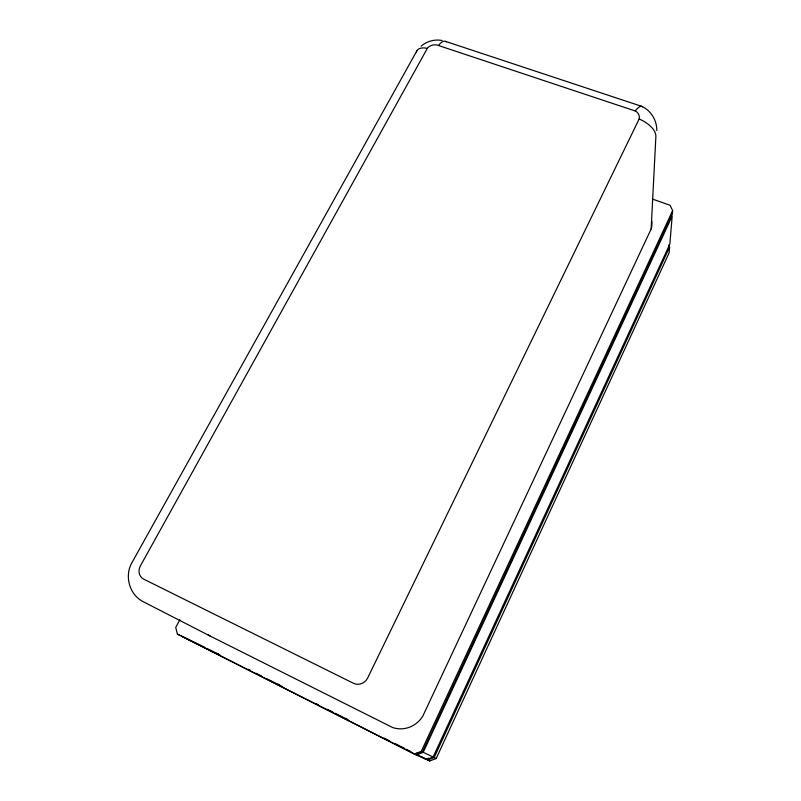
<?xml version="1.0" encoding="UTF-8"?>
<svg xmlns="http://www.w3.org/2000/svg" width="801" height="801" viewBox="0 0 801 801"><rect width="100%" height="100%" fill="white"/><g stroke="black" fill="none" stroke-linecap="round" stroke-linejoin="round"><path stroke-width="1.2" d="M416.79 50.994L131.895 562.753C124.245 576.029 129.422 594.863 143.289 601.741L210.242 636.084L392.68 727.548A27.054 25.722 -73.6 0 0 422.718 716.304L651.143 228.996L655.879 136.571A26.263 13.557 18.4 0 0 639.148 118.969L639.278 118.428A9.382 7.98 -5.2 0 0 635.724 111.129L436.966 45.006A8.861 7.359 -15.3 0 0 427.594 47.92L140.435 565.816A10.533 9.342 -51.2 0 0 143.759 579.173L353.431 683.263A11.054 10.433 -65.9 0 0 367.679 677.936L639.148 118.969M668.625 244.996L669.596 247.048L669.105 252.876L436.195 758.517L429.686 760.95L415.349 753.881M672.64 210.623L672.369 213.917L422.427 751.939L415.439 754.562L414.217 754.011L421.256 751.378L672.64 210.623L670.067 205.266L652.435 199.069M417.161 752.94L416.24 754.922L426.492 759.518L433.111 757.045L669.846 244.085L672.189 216.09L423.208 752.309L416.24 754.922L181.527 636.104L201.331 645.596M428.435 758.126L427.574 759.999L434.152 757.536L669.596 247.048M179.865 619.734L175.719 627.443L177.432 634.142L415.439 754.562M421.156 46.138C426.783 41.191 434.733 39.069 442.082 40.491M445.576 41.412L641.931 106.423C651.043 110.698 657 120.51 656.8 130.553M421.256 751.378L422.427 751.939M423.208 752.309L433.111 757.045M434.152 757.536L436.195 758.517M177.432 634.142L179.895 635.323M216.771 653.205L218.993 654.327M276.966 683.664L279.199 684.795M344.961 718.076L347.193 719.208M416.31 754.182L418.543 755.313M420.765 756.434L429.686 760.95M202.433 646.127L204.666 647.248M206.888 648.379L220.265 655.148M248.14 669.256L250.363 670.387M255.94 673.2L261.516 676.024M267.083 678.847L276.005 683.353M278.207 684.414L282.693 686.747M316.135 703.668L318.367 704.8M327.279 709.306L332.856 712.129M335.088 713.26L343.999 717.776M346.232 718.898L348.465 720.029M384.14 738.081L389.707 740.905M395.283 743.718L404.165 748.154M406.427 749.366L410.893 751.618M208.02 634.762L210.242 636.084M651.744 220.906A23.439 20.686 -3.6 0 1 651.143 228.996M416.39 52.085A25.302 10.924 36.4 0 1 427.243 48.36M635.203 110.858A26.914 6.408 -65.4 0 1 642.472 106.823M438.537 45.427A25.692 8.421 -74.2 0 1 446.347 41.882"/></g></svg>
